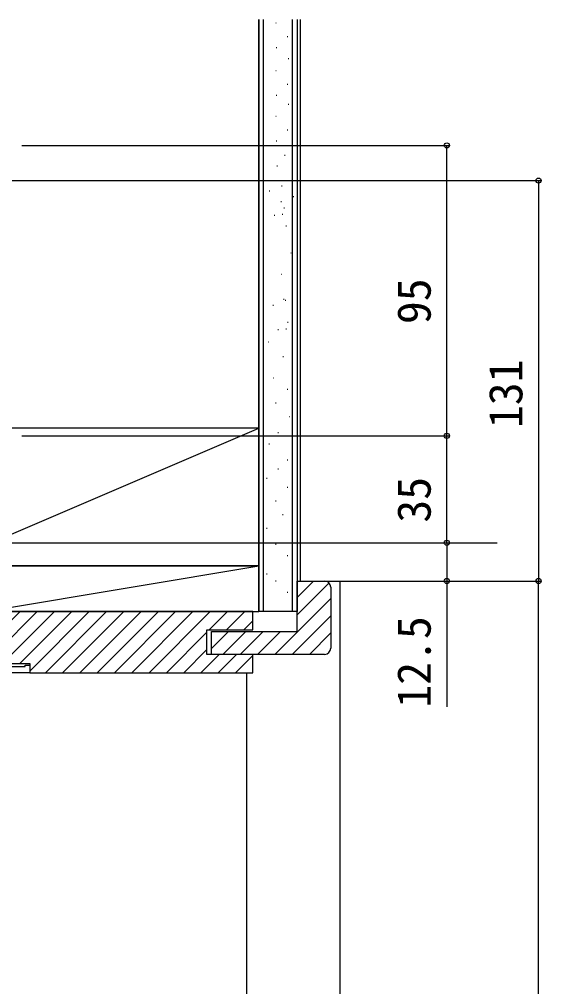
# Model space of a CAD drawing. Units: millimetres, scale not verified. Extents: x -875 to 876, y -1306 to 1300.
# Drawn here: x -264.5 to -93.6, y -653.4 to -337 of the extents above; entities that cross this region are included whole.
import ezdxf
from ezdxf.enums import TextEntityAlignment as Align

# ---------------------------------------------------------------- set-up
doc = ezdxf.new("R2010")
doc.units = ezdxf.units.MM
doc.header["$LTSCALE"] = 4
for name, color, linetype in [('0-2_YKK_11', 7, 'Continuous'), ('0-4_YKK_12', 2, 'Continuous'), ('0-7_YKK_D', 6, 'Continuous'), ('0-9_YSS_K', 3, 'Continuous')]:
    doc.layers.add(name, color=color, linetype=linetype)
doc.styles.add('ＭＳ ゴシック', font='')
doc.styles.get('ＭＳ ゴシック').set_extended_font_data('MS Gothic')

msp = doc.modelspace()

# ---------------------------------------------------------------- linework, layer by layer
at = {"layer": '0-2_YKK_11'}
msp.add_lwpolyline([(-276.137, -548.747), (-262.637, -548.747), (-262.637, -548.248), (-261.137, -548.248), (-261.137, -550.747), (-278.137, -550.747)], dxfattribs=at)
at = {"layer": '0-4_YKK_12'}
msp.add_line((-818.866, -508.247), (-108.213, -508.247), dxfattribs=at)
at = {"layer": '0-7_YKK_D'}
for p, q in [((-263.728, -378.247), (-123.636, -378.247)), ((-124.636, -473.247), (-124.636, -378.247)), ((-486.938, -389.747), (-93.636, -389.747)), ((-94.636, -389.747), (-94.636, -520.747)), ((-263.729, -473.247), (-123.636, -473.247)), ((-263.729, -473.247), (-123.636, -473.247)), ((-124.636, -508.247), (-124.636, -473.247)), ((-159.637, -508.247), (-123.636, -508.247)), ((-159.637, -508.247), (-123.636, -508.247)), ((-159.637, -520.747), (-123.636, -520.747)), ((-159.637, -520.747), (-93.636, -520.747)), ((-159.637, -520.747), (-93.636, -520.747)), ((-94.636, -934.247), (-94.636, -520.747))]:
    msp.add_line(p, q, dxfattribs=at)
msp.add_lwpolyline([(-124.636, -508.247), (-124.636, -520.747), (-124.636, -561.897)], dxfattribs=at)
for centre in [(-124.636, -378.247), (-94.636, -389.747), (-124.636, -473.247), (-124.636, -473.247), (-124.636, -508.247), (-124.636, -508.247), (-124.636, -520.747), (-94.636, -520.747), (-94.636, -520.747)]:
    msp.add_circle(centre, 0.85, dxfattribs=at)
at = {"layer": '0-9_YSS_K'}
for p, q in [((-186.137, -336.991), (-186.137, -530.747)), ((-186.137, -470.747), (-186.137, -336.991)), ((-184.637, -530.747), (-184.637, -336.991)), ((-180.658, -338.137), (-180.458, -338.137)), ((-175.137, -530.747), (-175.137, -336.991)), ((-172.637, -336.991), (-172.637, -520.748)), ((-176.932, -342.608), (-176.732, -342.608)), ((-180.534, -346.21), (-180.334, -346.21)), ((-176.559, -349.764), (-176.359, -349.764)), ((-180.658, -353.738), (-180.458, -353.738)), ((-176.932, -358.209), (-176.732, -358.209)), ((-180.534, -361.811), (-180.334, -361.811)), ((-176.559, -364.687), (-176.359, -364.687)), ((-180.658, -368.661), (-180.458, -368.661)), ((-176.932, -373.132), (-176.732, -373.132)), ((-180.534, -376.734), (-180.334, -376.734)), ((-177.802, -381.454), (-177.602, -381.454)), ((-180.286, -384.932), (-180.086, -384.932)), ((-178.782, -391.462), (-178.582, -391.462)), ((-182.783, -393.063), (-182.583, -393.063)), ((-174.943, -394.97), (-174.743, -394.97)), ((-178.945, -396.571), (-178.745, -396.571)), ((-177.981, -398.665), (-177.781, -398.665)), ((-181.183, -401.066), (-180.983, -401.066)), ((-178.539, -400.766), (-178.339, -400.766)), ((-177.344, -404.574), (-177.144, -404.574)), ((-175.744, -413.377), (-175.544, -413.377)), ((-178.803, -420.309), (-178.603, -420.309)), ((-178.057, -428.514), (-177.857, -428.514)), ((-177.554, -428.908), (-177.354, -428.908)), ((-181.555, -430.509), (-181.355, -430.509)), ((-176.754, -436.111), (-176.554, -436.111)), ((-179.955, -438.512), (-179.755, -438.512)), ((-177.311, -438.212), (-177.111, -438.212)), ((-183.156, -442.513), (-182.956, -442.513)), ((-178.354, -447.315), (-178.154, -447.315)), ((-181.414, -454.246), (-181.214, -454.246)), ((-176.938, -457.976), (-176.738, -457.976)), ((-180.668, -462.452), (-180.468, -462.452)), ((-176.192, -466.928), (-175.992, -466.928)), ((-291.137, -515.747), (-186.137, -470.747)), ((-179.922, -472.15), (-179.722, -472.15)), ((-182.906, -475.88), (-182.706, -475.88)), ((-179.922, -484.085), (-179.722, -484.085)), ((-176.938, -481.102), (-176.738, -481.102)), ((-183.652, -487.069), (-183.452, -487.069)), ((-176.938, -490.053), (-176.738, -490.053)), ((-180.668, -494.529), (-180.468, -494.529)), ((-178.43, -499.005), (-178.23, -499.005)), ((-183.652, -503.481), (-183.452, -503.481)), ((-180.668, -508.703), (-180.468, -508.703)), ((-176.938, -512.433), (-176.738, -512.433)), ((-276.137, -530.747), (-186.137, -515.747)), ((-183.652, -518.417), (-183.452, -518.417)), ((-180.668, -520.639), (-180.468, -520.639)), ((-168.265, -520.747), (-173.637, -526.12)), ((-163.208, -521.348), (-173.637, -531.777)), ((-164.637, -520.747), (-159.637, -520.747)), ((-159.637, -520.747), (-159.637, -934.247)), ((-176.938, -524.369), (-176.738, -524.369)), ((-162.637, -522.747), (-162.637, -542.747)), ((-162.637, -522.747), (-162.637, -542.747)), ((-162.637, -526.433), (-180.952, -544.748)), ((-275.137, -541.581), (-264.304, -530.747)), ((-274.392, -546.492), (-258.647, -530.747)), ((-269.99, -547.747), (-252.99, -530.747)), ((-264.333, -547.747), (-247.333, -530.747)), ((-261.137, -550.208), (-241.676, -530.747)), ((-256.019, -550.747), (-236.019, -530.747)), ((-250.363, -550.747), (-230.363, -530.747)), ((-244.706, -550.747), (-224.706, -530.747)), ((-239.049, -550.747), (-219.049, -530.747)), ((-233.392, -550.747), (-213.392, -530.747)), ((-227.735, -550.747), (-207.735, -530.747)), ((-222.078, -550.747), (-202.078, -530.747)), ((-202.421, -536.747), (-196.421, -530.747)), ((-196.765, -536.747), (-190.765, -530.747)), ((-191.108, -536.747), (-188.137, -533.777)), ((-162.637, -532.09), (-175.294, -544.747)), ((-216.421, -550.747), (-203.137, -537.463)), ((-196.078, -537.247), (-201.637, -542.806)), ((-190.422, -537.248), (-197.922, -544.748)), ((-184.765, -537.247), (-192.265, -544.748)), ((-179.108, -537.247), (-186.609, -544.748)), ((-169.637, -544.747), (-162.638, -537.748)), ((-210.765, -550.747), (-203.137, -543.12)), ((-205.108, -550.747), (-199.108, -544.747)), ((-199.451, -550.747), (-193.451, -544.747)), ((-193.794, -550.747), (-188.137, -545.09)), ((-190.137, -934.247), (-190.137, -550.746))]:
    msp.add_line(p, q, dxfattribs=at)
for points in [[(-173.637, -336.991), (-173.637, -530.747), (-186.137, -530.747)], [(-164.637, -544.747), (-201.637, -544.747), (-201.637, -537.247), (-173.637, -537.247), (-173.637, -520.747), (-164.637, -520.747)], [(-164.637, -544.747), (-201.637, -544.747), (-201.637, -537.247), (-173.637, -537.247), (-173.637, -520.747), (-164.637, -520.747)]]:
    msp.add_lwpolyline(points, dxfattribs=at)
for points in [[(-186.137, -515.747), (-186.137, -470.747), (-291.137, -470.747), (-291.137, -515.747)], [(-276.137, -530.747), (-186.137, -530.747), (-186.137, -515.747), (-276.137, -515.747)], [(-188.137, -530.747), (-275.137, -530.747), (-275.137, -545.747), (-273.137, -547.747), (-261.137, -547.747), (-261.137, -550.747), (-188.137, -550.747), (-188.137, -544.747), (-203.137, -544.747), (-203.137, -536.747), (-188.137, -536.747)]]:
    msp.add_lwpolyline(points, close=True, dxfattribs=at)
for centre, start, end in [((-164.637, -522.747), 0, 89.99998), ((-164.637, -522.747), 0, 89.99998), ((-164.637, -542.747), 270, 0), ((-164.637, -542.747), 270, 0)]:
    msp.add_arc(centre, 2, start, end, dxfattribs=at)

# ---------------------------------------------------------------- texts
at = {"layer": '0-7_YKK_D', "style": 'ＭＳ ゴシック'}
for s, p in [('95', (-126.636, -436.699)), ('131', (-96.636, -470.716)), ('35', (-126.636, -501.656)), ('12.5', (-126.636, -562.198))]:
    msp.add_text(s, height=11, rotation=90, dxfattribs=at).set_placement(p, align=Align.BOTTOM_LEFT)

doc.saveas('drawing.dxf')
